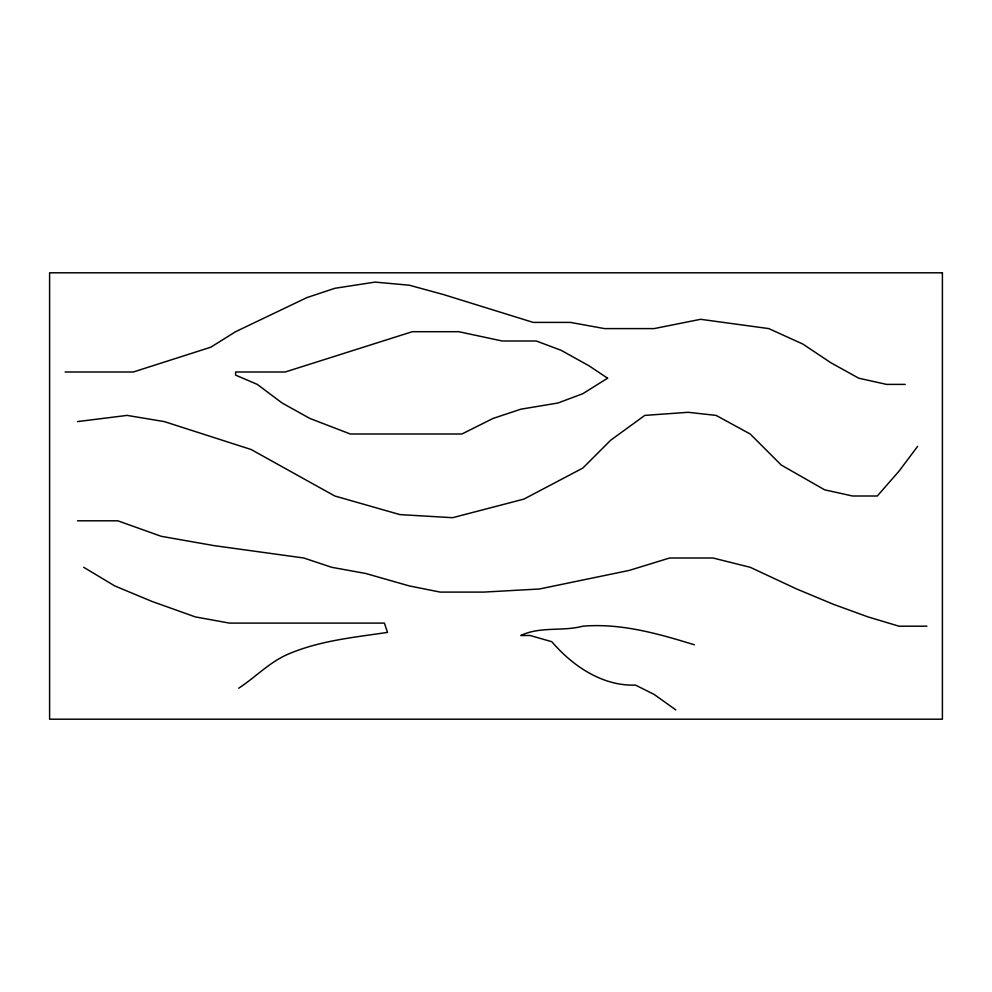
<?xml version="1.0" encoding="UTF-8"?>
<svg xmlns="http://www.w3.org/2000/svg" width="992" height="992" viewBox="0 0 992 992"><rect width="100%" height="100%" fill="white"/><g stroke="black" fill="none" stroke-linecap="round" stroke-linejoin="round"><path stroke-width="1.49" d="M917.6 446.4L899 471.2L877.3 496L852.5 496L824.6 489.8L781.2 465L750.2 434L716.1 415.4L688.2 412.3L644.8 415.4L610.7 440.2L582.8 468.1L523.9 499.1L452.6 517.7L399.9 514.6L334.8 496L251.1 449.5L164.3 421.6L127.1 415.4L77.5 421.6M238.7 688.2C255.601 677.238 269.415 662.098 288.3 654.1C319.61 640.658 354.107 637.36 387.5 632.4L384.4 623.1L229.4 623.1L195.3 616.9L151.9 601.4L114.7 585.9L83.7 567.3M65.1 372L133.3 372L210.8 347.2L235.6 331.7L306.9 297.6L334.8 288.3L375.1 282.1L409.2 285.2L443.3 294.5L533.2 322.4L570.4 322.4L604.5 328.6L654.1 328.6L700.6 319.3L768.8 328.6L802.9 344.1L830.8 362.7L858.7 378.2L886.6 384.4L905.2 384.4M77.5 520.8L117.8 520.8L161.2 536.3L213.9 545.6L303.8 558L331.7 567.3L365.8 573.5L409.2 585.9L440.2 592.1L483.6 592.1L539.4 589L629.3 570.4L669.6 558L713 558L750.2 567.3L796.7 589L833.9 604.5L868 616.9L899 626.2L926.9 626.2M694.4 644.8C658.229 633.702 621.066 622.976 582.8 626.2C562.228 631.668 540.566 626.126 520.8 635.5L530.1 635.5L551.8 641.7C572.57 665.979 602.454 686.253 635.5 685.1L654.1 694.4L675.8 709.9M607.6 378.2L582.8 393.7L558 403L520.8 409.2L492.9 418.5L461.9 434L350.3 434L310 418.5L282.1 403L257.3 384.4L235.6 375.1L235.6 372L285.2 372L412.3 331.7L458.8 331.7L502.2 341L536.3 341L561.1 350.3L589 365.8L607.6 378.2M942.4 272.8L49.6 272.8L49.6 719.2L942.4 719.2L942.4 272.8"/></g></svg>
